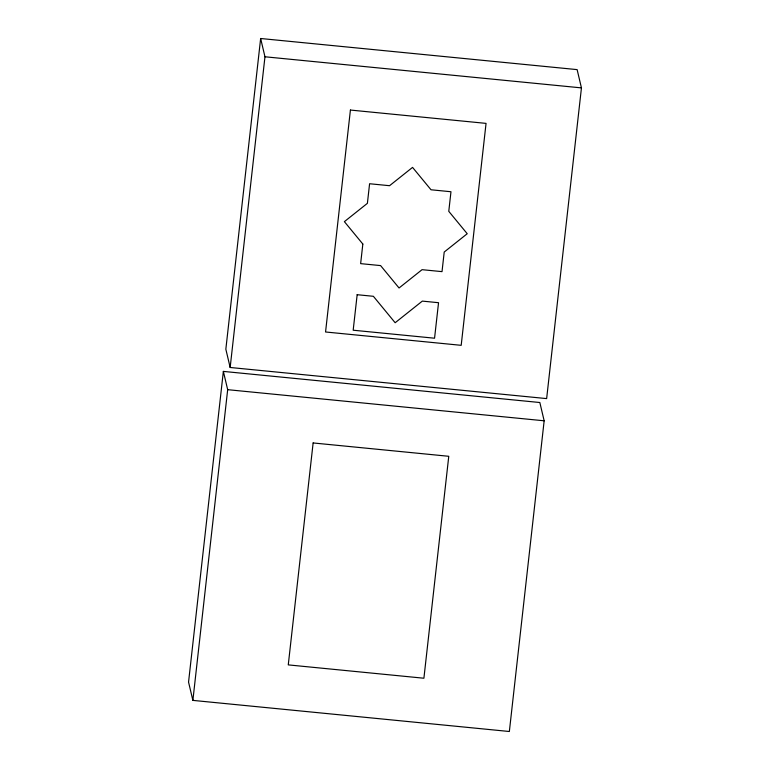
<?xml version="1.0" encoding="UTF-8"?>
<svg xmlns="http://www.w3.org/2000/svg" width="770" height="770" viewBox="0 0 770 770"><rect width="100%" height="100%" fill="white"/><g stroke="black" fill="none" stroke-linecap="round" stroke-linejoin="round"><path stroke-width="1.16" d="M223.358 371.4L188.554 682.114L192.875 700.382L509.355 731.5L544.159 420.795L539.837 402.517L223.358 371.4L227.679 389.678L192.875 700.382M260.645 38.5L225.841 349.205L230.163 367.483L546.642 398.6L581.446 87.886L577.125 69.618L260.645 38.5L264.967 56.778L230.163 367.483M264.967 56.778L581.446 87.886M227.679 389.678L544.159 420.795M313.13 442.952L288.269 664.885L423.904 678.226L448.766 456.292L313.13 442.952M350.417 110.052L325.556 331.986L461.192 345.326L486.053 123.383L350.417 110.052M357.164 294.708L353.18 330.214L434.559 338.213L438.544 302.706L422.326 301.108L395.154 322.736L373.373 296.296L357.164 294.708M362.834 244.042L360.639 263.638L380.601 265.592L399.053 287.99L422.066 269.673L442.019 271.637L444.213 252.04L467.226 233.724L448.775 211.336L450.97 191.74L431.017 189.776L412.556 167.388L389.553 185.705L369.59 183.741L367.396 203.328L344.382 221.644L362.834 244.042"/></g></svg>
